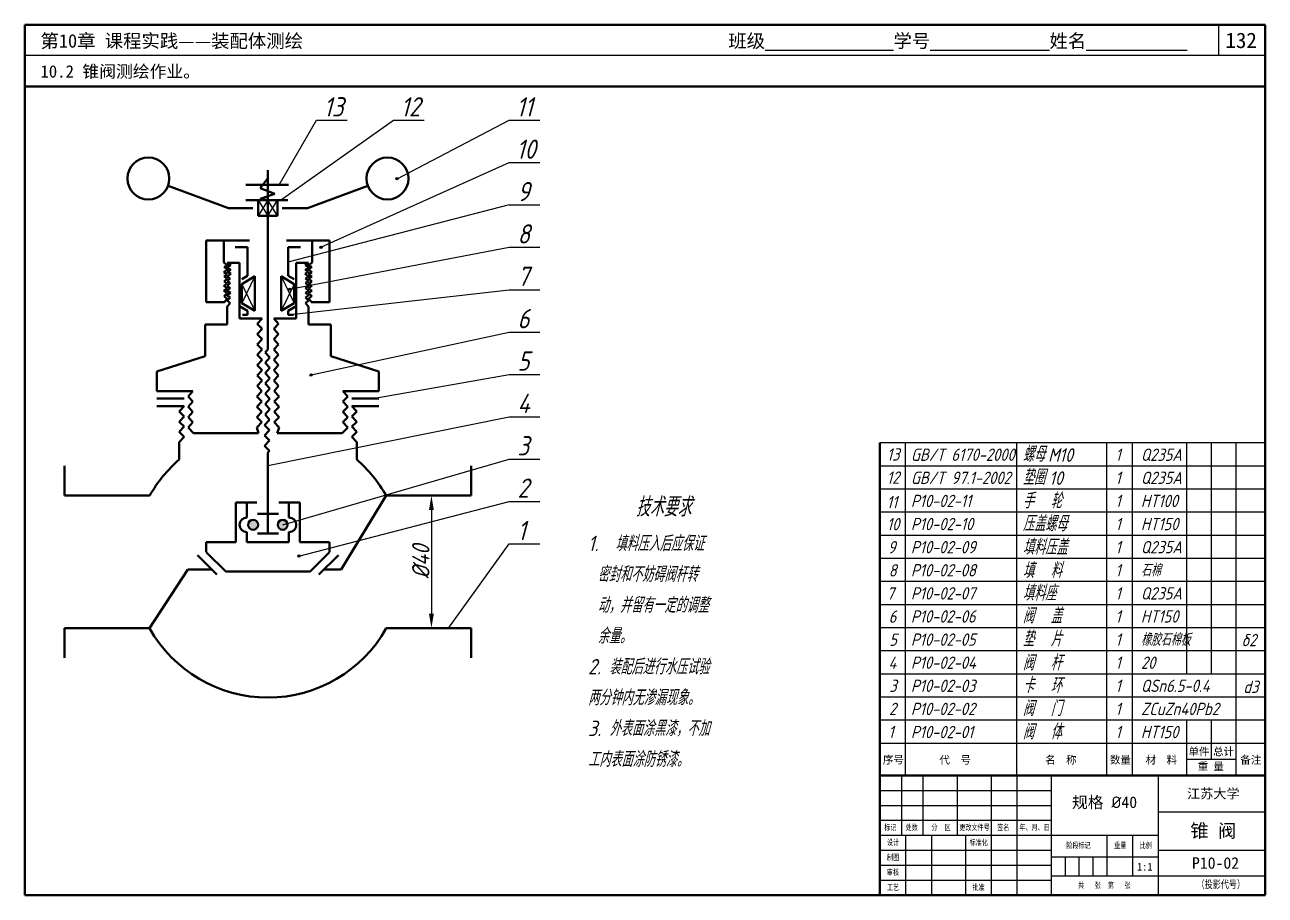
# Model space of a CAD drawing. Header units: millimetres. Extents: x 89 to 1326, y 3361 to 3817.
# Drawn here: x 682 to 1326, y 3365 to 3817 of the extents above; entities that cross this region are included whole.
import ezdxf

# ---------------------------------------------------------------- set-up
doc = ezdxf.new("R2010")
doc.units = ezdxf.units.MM
doc.header["$LTSCALE"] = 0.5
doc.linetypes.add('DASHDOT', pattern=[25.4, 12.7, -6.35, 0, -6.35])
doc.layers.get('Defpoints').update_dxf_attribs({"linetype": 'DASHDOT'})
doc.layers.add('粗实线层', color=7, linetype='Continuous', lineweight=50)
doc.layers.add('细实线层', color=7, linetype='Continuous')
doc.styles.get("Standard").update_dxf_attribs({"font": 'gbeitc.shx', "height": 9, "bigfont": 'gbcbig.shx'})
doc.styles.add('宋体', font='', dxfattribs={"height": 3})
doc.styles.get('宋体').set_extended_font_data('SimSun')
doc.dimstyles.new('ISO-25', dxfattribs={"dimtxt": 9, "dimasz": 7.5, "dimexe": 2.5, "dimexo": 0, "dimgap": 1, "dimtad": 1, "dimtoh": 1, "dimdec": 0, "dimdsep": 46, "dimtxsty": 'Standard', "dimcen": 0, "dimclrd": 256, "dimclre": 256, "dimclrt": 256, "dimadec": 0, "dimazin": 0, "dimtfac": 1, "dimtdec": 0, "dimtmove": 0, "dimatfit": 3, "dimfxl": 0, "dimlwd": -1, "dimlwe": -1, "dimarcsym": 0})

# ---------------------------------------------------------------- blocks, each defined once
blk = doc.blocks.new('*D15')
at = {"layer": 'Defpoints', "color": 0, "transparency": 16777216}
for p in [(913.37, 3572.82), (892.65, 3503.92), (913.37, 3503.92)]:
    blk.add_point(p, dxfattribs=at)
at = {"layer": '细实线层', "transparency": 16777216}
for p, q in [((913.37, 3572.82), (890.15, 3572.82)), ((892.65, 3565.32), (892.65, 3511.42)), ((913.37, 3503.92), (890.15, 3503.92))]:
    blk.add_line(p, q, dxfattribs=at)
for points in [[(891.4, 3565.32), (893.9, 3565.32), (892.65, 3572.82)], [(891.4, 3511.42), (893.9, 3511.42), (892.65, 3503.92)]]:
    blk.add_solid(points, dxfattribs=at)
at = {"layer": '细实线层', "transparency": 16777216, "insert": (887.15, 3538.37), "char_height": 9, "attachment_point": 5, "rotation": 90}
blk.add_mtext('%%C40', dxfattribs=at)

msp = doc.modelspace()

# ---------------------------------------------------------------- hatches: boundary and pattern name
at = {"layer": '粗实线层'}
h = msp.add_hatch(color=0, dxfattribs=at)
h.paths.add_polyline_path([(797.53, 3557.59, 1), (802.65, 3557.59, 1)])
h.paths.add_polyline_path([(812.89, 3557.59, 1), (818.01, 3557.59, 1)])
at = {"layer": '细实线层'}
h = msp.add_hatch(color=256, dxfattribs=at)
edge = h.paths.add_edge_path()
edge.add_arc((874.79, 3737.34), 0.6, 0, 360)
h = msp.add_hatch(color=256, dxfattribs=at)
edge = h.paths.add_edge_path()
edge.add_arc((835.3, 3701.74), 0.6, 0, 360)
h = msp.add_hatch(color=256, dxfattribs=at)
edge = h.paths.add_edge_path()
edge.add_arc((818.98, 3679.96), 0.6, 0, 360)
h = msp.add_hatch(color=256, dxfattribs=at)
edge = h.paths.add_edge_path()
edge.add_arc((830.21, 3635.4), 0.6, 0, 360)
h = msp.add_hatch(color=256, dxfattribs=at)
edge = h.paths.add_edge_path()
edge.add_arc((823.88, 3541.36), 0.6, 0, 360)

# ---------------------------------------------------------------- linework, layer by layer
at = {"lineweight": 50}
for p, q in [((1325.54, 3817.25), (681.54, 3817.25)), ((681.54, 3817.25), (681.54, 3365.25)), ((1325.54, 3365.25), (1325.54, 3817.25)), ((1325.54, 3785.25), (681.54, 3785.25)), ((1125.54, 3427.47), (1125.54, 3600.1)), ((1325.54, 3427.47), (1125.54, 3427.47)), ((1125.54, 3427.47), (1125.54, 3365.25)), ((681.54, 3365.25), (1325.54, 3365.25))]:
    msp.add_line(p, q, dxfattribs=at)
for p, q in [((1301.54, 3801.25), (1301.54, 3817.25)), ((1325.54, 3801.25), (681.54, 3801.25)), ((832.94, 3767.69), (848.94, 3767.69)), ((872.94, 3767.69), (888.94, 3767.69)), ((932.94, 3767.69), (948.94, 3767.69)), ((932.94, 3745.69), (948.94, 3745.69)), ((932.94, 3723.69), (818.85, 3694.21)), ((932.94, 3723.69), (948.94, 3723.69)), ((818.98, 3679.96), (932.94, 3701.69)), ((932.94, 3701.69), (948.94, 3701.69)), ((818.31, 3666.7), (932.94, 3679.69)), ((932.94, 3679.69), (948.94, 3679.69)), ((830.21, 3635.4), (932.94, 3657.69)), ((932.94, 3657.69), (948.94, 3657.69)), ((862.17, 3623.12), (932.94, 3635.69)), ((932.94, 3635.69), (948.94, 3635.69)), ((807.77, 3588.39), (932.94, 3613.69)), ((932.94, 3613.69), (948.94, 3613.69)), ((1325.54, 3600.1), (1125.54, 3600.1)), ((815.45, 3557.59), (932.94, 3591.69)), ((932.94, 3591.69), (948.94, 3591.69)), ((1325.54, 3588.1), (1125.54, 3588.1)), ((1325.54, 3576.1), (1125.54, 3576.1)), ((823.88, 3541.36), (932.94, 3569.69)), ((932.94, 3569.69), (948.94, 3569.69)), ((1325.54, 3564.1), (1125.54, 3564.1)), ((1325.54, 3552.1), (1125.54, 3552.1)), ((901.45, 3503.92), (932.94, 3547.69)), ((932.94, 3547.69), (948.94, 3547.69)), ((1325.54, 3540.1), (1125.54, 3540.1)), ((1325.54, 3528.1), (1125.54, 3528.1)), ((1325.54, 3516.1), (1125.54, 3516.1)), ((1325.54, 3504.1), (1125.54, 3504.1)), ((1325.54, 3492.1), (1125.54, 3492.1)), ((1325.54, 3480.1), (1125.54, 3480.1)), ((1325.54, 3468.1), (1125.54, 3468.1)), ((1325.54, 3456.1), (1125.54, 3456.1)), ((1325.54, 3444.1), (1125.54, 3444.1)), ((1310.48, 3435.79), (1284.9, 3435.79)), ((1136.65, 3427.47), (1136.65, 3396.36)), ((1147.76, 3427.47), (1147.76, 3396.36)), ((1165.54, 3427.47), (1165.54, 3396.36)), ((1183.32, 3427.47), (1183.32, 3365.25)), ((1196.65, 3427.47), (1196.65, 3365.25)), ((1214.43, 3427.47), (1214.43, 3365.25)), ((1269.99, 3427.47), (1269.99, 3365.25)), ((1125.54, 3419.69), (1214.43, 3419.69)), ((1125.54, 3411.91), (1214.43, 3411.91)), ((1269.99, 3408.58), (1325.54, 3408.58)), ((1125.54, 3404.14), (1214.43, 3404.14)), ((1125.54, 3396.36), (1269.99, 3396.36)), ((1138.87, 3396.36), (1138.87, 3365.25)), ((1152.21, 3396.36), (1152.21, 3365.25)), ((1169.99, 3396.36), (1169.99, 3365.25)), ((1243.32, 3396.36), (1243.32, 3375.25)), ((1256.65, 3396.36), (1256.65, 3375.25)), ((1125.54, 3388.58), (1214.43, 3388.58)), ((1269.99, 3388.58), (1325.54, 3388.58)), ((1214.43, 3385.25), (1269.99, 3385.25)), ((1221.65, 3385.25), (1221.65, 3375.25)), ((1228.87, 3385.25), (1228.87, 3375.25)), ((1236.1, 3385.25), (1236.1, 3375.25)), ((1125.54, 3380.8), (1214.43, 3380.8)), ((1214.43, 3375.25), (1325.54, 3375.25)), ((1269.99, 3375.25), (1281.93, 3375.25)), ((1269.99, 3375.25), (1281.93, 3375.25)), ((1125.54, 3373.03), (1214.43, 3373.03))]:
    msp.add_line(p, q)
at = {"color": 0}
for p, q in [((813.62, 3734.12), (832.94, 3767.69)), ((814.28, 3726.12), (872.94, 3767.69)), ((874.79, 3737.34), (932.94, 3767.69)), ((835.3, 3701.74), (932.94, 3745.69)), ((800.98, 3686.66), (794.24, 3672.65)), ((814.57, 3686.66), (821.31, 3672.65)), ((794.24, 3682.6), (800.98, 3668.74)), ((821.31, 3682.6), (814.57, 3668.74))]:
    msp.add_line(p, q, dxfattribs=at)
at = {"color": 250, "lineweight": 0}
for p, q in [((807.77, 3563.34), (807.77, 3559.51)), ((807.77, 3559.51), (807.77, 3563.34))]:
    msp.add_line(p, q, dxfattribs=at)
at = {"layer": '粗实线层'}
for p, q in [((807.77, 3741.75), (807.77, 3648.64)), ((755.9, 3733.66), (787.29, 3722.07)), ((828.25, 3722.07), (859.65, 3733.66)), ((802.77, 3726.12), (802.77, 3718.12)), ((812.77, 3726.12), (812.77, 3718.12)), ((775.77, 3705.15), (775.77, 3673.15)), ((780.13, 3705.15), (775.77, 3705.15)), ((780.13, 3705.15), (798.17, 3705.15)), ((835.42, 3705.15), (817.37, 3705.15)), ((835.42, 3705.15), (839.77, 3705.15)), ((839.77, 3705.15), (839.77, 3673.15)), ((797.21, 3701.77), (797.21, 3686.97)), ((818.33, 3701.77), (818.33, 3686.97)), ((786.65, 3693.63), (793.07, 3693.63)), ((793.07, 3693.63), (793.07, 3664.68)), ((822.48, 3693.63), (822.47, 3664.68)), ((828.89, 3693.63), (822.48, 3693.63)), ((794.24, 3685.17), (797.21, 3686.97)), ((794.24, 3682.6), (800.98, 3686.66)), ((821.31, 3682.6), (814.57, 3686.66)), ((821.31, 3685.17), (818.33, 3686.97)), ((785.29, 3673.15), (775.77, 3673.15)), ((786.65, 3661.53), (786.65, 3670.96)), ((793.09, 3671.11), (797.24, 3668.7)), ((794.24, 3672.65), (800.98, 3668.74)), ((821.31, 3672.65), (814.57, 3668.74)), ((822.46, 3671.11), (818.31, 3668.7)), ((828.89, 3661.53), (828.89, 3670.96)), ((830.26, 3673.15), (839.77, 3673.15)), ((797.23, 3666.7), (797.24, 3668.7)), ((818.31, 3666.7), (818.31, 3668.7)), ((775.13, 3661.53), (775.13, 3645.09)), ((786.65, 3661.53), (775.13, 3661.53)), ((828.89, 3661.53), (840.41, 3661.53)), ((840.41, 3661.53), (840.41, 3645.09)), ((750.17, 3637.21), (775.13, 3645.09)), ((865.37, 3637.21), (840.41, 3645.09)), ((750.17, 3626.97), (750.17, 3637.21)), ((865.37, 3626.97), (865.37, 3637.21)), ((750.17, 3626.97), (768.85, 3626.97)), ((865.37, 3626.97), (846.7, 3626.97)), ((764.25, 3623.12), (750.17, 3623.12)), ((851.29, 3623.12), (865.37, 3623.12)), ((764.25, 3619.26), (750.17, 3619.26)), ((851.29, 3619.26), (865.37, 3619.26)), ((807.77, 3595.16), (807.77, 3553.11)), ((702.17, 3588.18), (702.17, 3572.82)), ((913.37, 3588.18), (913.37, 3572.82)), ((702.17, 3572.82), (746.44, 3572.82)), ((791.13, 3569.11), (802.08, 3569.11)), ((791.13, 3548.63), (791.13, 3569.11)), ((796.89, 3561.43), (796.89, 3569.11)), ((824.41, 3569.11), (813.47, 3569.11)), ((818.65, 3561.43), (818.65, 3569.11)), ((824.41, 3548.63), (824.41, 3569.11)), ((869.11, 3572.82), (845.81, 3534.31)), ((913.37, 3572.82), (869.11, 3572.82)), ((802.31, 3563.34), (807.77, 3563.34)), ((813.23, 3563.34), (807.77, 3563.34)), ((775.77, 3548.63), (791.13, 3548.63)), ((796.89, 3548.63), (796.89, 3553.75)), ((796.89, 3548.63), (818.65, 3548.63)), ((802.31, 3553.11), (807.77, 3553.11)), ((813.23, 3553.11), (807.77, 3553.11)), ((818.65, 3548.63), (818.65, 3553.75)), ((839.77, 3548.63), (824.41, 3548.63)), ((775.77, 3543.38), (785.89, 3533.27)), ((839.77, 3543.38), (829.66, 3533.27)), ((771.17, 3541.9), (781.29, 3531.79)), ((844.37, 3541.9), (834.26, 3531.79)), ((766.14, 3534.31), (746.32, 3503.92)), ((702.17, 3503.92), (746.32, 3503.92)), ((702.17, 3488.56), (702.17, 3503.92)), ((913.37, 3503.92), (869.23, 3503.92)), ((913.37, 3488.56), (913.37, 3503.92))]:
    msp.add_line(p, q, dxfattribs=at)
at = {"layer": '粗实线层', "color": 0}
for p, q in [((803.79, 3732.4), (808.07, 3737.93)), ((796.25, 3734.12), (818.38, 3734.12)), ((811.34, 3729.39), (803.79, 3732.4)), ((803.79, 3726.88), (811.34, 3729.39)), ((796.25, 3726.12), (818.12, 3726.12)), ((807.77, 3726.12), (803.79, 3726.88)), ((787.29, 3722.07), (799.99, 3722.07)), ((802.77, 3718.12), (812.77, 3718.12)), ((828.25, 3722.07), (815.21, 3722.07)), ((784.8, 3693.75), (784.8, 3705.15)), ((830.75, 3693.75), (830.75, 3705.15)), ((797.21, 3701.77), (790.82, 3701.77)), ((818.33, 3701.77), (824.73, 3701.77)), ((786.88, 3692.28), (784.8, 3693.75)), ((784.92, 3688.72), (786.88, 3690.32)), ((785.04, 3691.54), (786.88, 3692.28)), ((786.88, 3690.32), (785.04, 3691.54)), ((786.39, 3691.42), (788.47, 3692.4)), ((788.47, 3689.95), (786.39, 3691.42)), ((788.47, 3692.4), (786.65, 3693.63)), ((827.07, 3692.4), (828.89, 3693.63)), ((829.16, 3691.42), (827.07, 3692.4)), ((827.07, 3689.95), (829.16, 3691.42)), ((828.67, 3692.28), (830.75, 3693.75)), ((830.5, 3691.54), (828.67, 3692.28)), ((828.67, 3690.32), (830.5, 3691.54)), ((830.63, 3688.72), (828.67, 3690.32)), ((786.64, 3687.74), (784.92, 3688.72)), ((785.04, 3686.52), (786.64, 3687.74)), ((786.64, 3685.54), (785.04, 3686.52)), ((785.04, 3683.95), (786.64, 3685.54)), ((786.64, 3682.84), (785.04, 3683.95)), ((786.51, 3686.4), (788.47, 3687.99)), ((788.23, 3685.42), (786.51, 3686.4)), ((786.64, 3689.21), (788.47, 3689.95)), ((788.47, 3687.99), (786.64, 3689.21)), ((786.64, 3684.19), (788.23, 3685.42)), ((788.23, 3683.21), (786.64, 3684.19)), ((800.98, 3686.66), (800.98, 3668.74)), ((814.57, 3686.66), (814.57, 3668.74)), ((828.91, 3689.21), (827.07, 3689.95)), ((827.07, 3687.99), (828.91, 3689.21)), ((829.03, 3686.4), (827.07, 3687.99)), ((827.32, 3685.42), (829.03, 3686.4)), ((828.91, 3684.19), (827.32, 3685.42)), ((827.32, 3683.21), (828.91, 3684.19)), ((828.91, 3687.74), (830.63, 3688.72)), ((830.5, 3686.52), (828.91, 3687.74)), ((828.91, 3685.54), (830.5, 3686.52)), ((830.5, 3683.95), (828.91, 3685.54)), ((828.91, 3682.84), (830.5, 3683.95)), ((784.92, 3681.62), (786.64, 3682.84)), ((786.76, 3680.39), (784.92, 3681.62)), ((784.92, 3679.17), (786.76, 3680.39)), ((786.64, 3677.94), (784.92, 3679.17)), ((785.04, 3676.35), (786.64, 3677.94)), ((786.51, 3679.29), (788.23, 3680.52)), ((788.35, 3678.07), (786.51, 3679.29)), ((786.51, 3676.84), (788.35, 3678.07)), ((786.64, 3681.62), (788.23, 3683.21)), ((788.23, 3680.52), (786.64, 3681.62)), ((794.24, 3682.6), (794.24, 3672.65)), ((821.31, 3682.6), (821.31, 3672.65)), ((827.2, 3678.07), (829.03, 3679.29)), ((829.03, 3676.84), (827.2, 3678.07)), ((828.91, 3681.62), (827.32, 3683.21)), ((827.32, 3680.52), (828.91, 3681.62)), ((829.03, 3679.29), (827.32, 3680.52)), ((828.79, 3680.39), (830.63, 3681.62)), ((830.63, 3679.17), (828.79, 3680.39)), ((830.63, 3681.62), (828.91, 3682.84)), ((828.91, 3677.94), (830.63, 3679.17)), ((830.5, 3676.35), (828.91, 3677.94)), ((786.64, 3675), (785.04, 3676.35)), ((785.06, 3673.29), (786.64, 3675)), ((788.23, 3675.62), (786.51, 3676.84)), ((786.64, 3674.02), (788.23, 3675.62)), ((788.23, 3672.68), (786.64, 3674.02)), ((786.65, 3670.96), (788.23, 3672.68)), ((827.32, 3675.62), (829.03, 3676.84)), ((828.91, 3674.02), (827.32, 3675.62)), ((827.32, 3672.68), (828.91, 3674.02)), ((828.89, 3670.96), (827.32, 3672.68)), ((828.91, 3675), (830.5, 3676.35)), ((830.49, 3673.29), (828.91, 3675)), ((793.07, 3664.68), (804.78, 3664.68)), ((797.23, 3666.7), (794.48, 3666.7)), ((804.78, 3664.68), (802.2, 3661.9)), ((810.77, 3664.68), (813.34, 3661.9)), ((822.47, 3664.68), (810.77, 3664.68)), ((818.31, 3666.7), (821.07, 3666.7)), ((802.2, 3661.9), (804.78, 3659.33)), ((804.78, 3659.33), (802.2, 3656.56)), ((813.34, 3661.9), (810.77, 3659.33)), ((810.77, 3659.33), (813.34, 3656.56)), ((802.2, 3656.56), (804.78, 3653.98)), ((804.78, 3653.98), (802.2, 3651.21)), ((813.34, 3656.56), (810.77, 3653.98)), ((810.77, 3653.98), (813.34, 3651.21)), ((802.2, 3651.21), (804.78, 3648.63)), ((804.78, 3648.63), (802.2, 3645.86)), ((802.2, 3645.86), (804.78, 3643.29)), ((807.77, 3648.64), (806.26, 3647)), ((806.26, 3647), (808.83, 3644.43)), ((813.34, 3651.21), (810.77, 3648.63)), ((810.77, 3648.63), (813.34, 3645.86)), ((813.34, 3645.86), (810.77, 3643.29)), ((804.78, 3643.29), (802.2, 3640.51)), ((802.2, 3640.51), (804.78, 3637.94)), ((808.83, 3644.43), (806.26, 3641.65)), ((806.26, 3641.65), (808.83, 3639.08)), ((808.83, 3639.08), (806.26, 3636.3)), ((810.77, 3643.29), (813.34, 3640.51)), ((813.34, 3640.51), (810.77, 3637.94)), ((804.78, 3637.94), (802.2, 3635.16)), ((802.2, 3635.16), (804.78, 3632.59)), ((804.78, 3632.59), (802.2, 3629.81)), ((806.26, 3636.3), (808.83, 3633.73)), ((808.83, 3633.73), (806.26, 3630.96)), ((810.77, 3637.94), (813.34, 3635.16)), ((813.34, 3635.16), (810.77, 3632.59)), ((810.77, 3632.59), (813.34, 3629.81)), ((768.85, 3626.97), (766.27, 3624.19)), ((804.52, 3626.97), (801.95, 3624.19)), ((802.2, 3629.81), (804.52, 3626.97)), ((806.26, 3630.96), (808.83, 3628.38)), ((808.83, 3628.38), (806.26, 3625.61)), ((813.34, 3629.81), (811.03, 3626.97)), ((811.03, 3626.97), (813.6, 3624.19)), ((846.7, 3626.97), (849.28, 3624.19)), ((766.27, 3624.19), (768.85, 3621.62)), ((768.85, 3621.62), (766.27, 3618.84)), ((801.95, 3624.19), (804.52, 3621.62)), ((804.52, 3621.62), (801.95, 3618.84)), ((806.26, 3625.61), (808.83, 3623.04)), ((808.83, 3623.04), (806.26, 3620.26)), ((806.26, 3620.26), (808.83, 3617.69)), ((813.6, 3624.19), (811.03, 3621.62)), ((811.03, 3621.62), (813.6, 3618.84)), ((849.28, 3624.19), (846.7, 3621.62)), ((846.7, 3621.62), (849.28, 3618.84)), ((764.25, 3619.26), (761.68, 3616.49)), ((761.68, 3616.49), (764.25, 3613.92)), ((764.25, 3613.92), (761.68, 3611.14)), ((766.27, 3618.84), (768.85, 3616.27)), ((768.85, 3616.27), (766.27, 3613.49)), ((766.27, 3613.49), (768.85, 3610.92)), ((801.95, 3618.84), (804.52, 3616.27)), ((804.52, 3616.27), (801.95, 3613.49)), ((801.95, 3613.49), (804.52, 3610.92)), ((808.83, 3617.69), (806.26, 3614.91)), ((806.26, 3614.91), (808.57, 3612.06)), ((813.6, 3618.84), (811.03, 3616.27)), ((811.03, 3616.27), (813.6, 3613.49)), ((813.6, 3613.49), (811.03, 3610.92)), ((849.28, 3618.84), (846.7, 3616.27)), ((846.7, 3616.27), (849.28, 3613.49)), ((849.28, 3613.49), (846.7, 3610.92)), ((851.29, 3619.26), (853.87, 3616.49)), ((853.87, 3616.49), (851.29, 3613.92)), ((851.29, 3613.92), (853.87, 3611.14)), ((761.68, 3611.14), (764.25, 3608.57)), ((764.25, 3608.57), (761.68, 3605.79)), ((768.85, 3610.92), (766.27, 3608.15)), ((766.27, 3608.15), (769.21, 3605.21)), ((804.52, 3610.92), (801.95, 3608.15)), ((801.95, 3608.15), (802.81, 3605.21)), ((808.57, 3612.06), (806, 3609.29)), ((806, 3609.29), (808.57, 3606.71)), ((808.57, 3606.71), (806, 3603.94)), ((811.03, 3610.92), (813.6, 3608.15)), ((813.6, 3608.15), (812.56, 3605.21)), ((849.28, 3608.15), (846.33, 3605.21)), ((846.7, 3610.92), (849.28, 3608.15)), ((853.87, 3611.14), (851.29, 3608.57)), ((851.29, 3608.57), (853.87, 3605.79)), ((761.68, 3605.79), (764.25, 3603.22)), ((764.25, 3603.22), (761.68, 3600.44)), ((761.68, 3600.44), (761.68, 3591.48)), ((806, 3603.94), (808.57, 3601.37)), ((808.57, 3601.37), (806, 3598.59)), ((853.87, 3605.79), (851.29, 3603.22)), ((851.29, 3603.22), (853.87, 3600.44)), ((853.87, 3600.44), (853.87, 3591.48)), ((806, 3598.59), (808.57, 3596.02)), ((808.57, 3596.02), (807.77, 3595.16)), ((775.77, 3548.63), (775.77, 3543.51)), ((839.77, 3548.63), (839.77, 3543.51)), ((766.14, 3534.31), (778.76, 3534.31)), ((785.89, 3533.27), (807.65, 3533.27)), ((829.66, 3533.27), (807.89, 3533.27)), ((836.79, 3534.31), (845.81, 3534.31))]:
    msp.add_line(p, q, dxfattribs=at)
at = {"layer": '粗实线层'}
for points in [[(769.21, 3605.21), (802.81, 3605.21)], [(846.33, 3605.21), (812.56, 3605.21)]]:
    msp.add_lwpolyline(points, dxfattribs=at)
for centre, radius in [((745.69, 3737.43), 10.88), ((869.85, 3737.43), 10.88), ((800.09, 3557.59), 2.56), ((815.45, 3557.59), 2.56)]:
    msp.add_circle(centre, radius, dxfattribs=at)
for centre, radius, start, end in [((807.77, 3538.26), 70.4, 130.90026, 150.59965), ((807.77, 3538.26), 70.4, 29.40035, 49.09974), ((796.89, 3557.59), 3.84, 90, 270), ((818.65, 3557.59), 3.84, 270, 90), ((807.77, 3538.26), 70.4, 209.20298, 330.79702)]:
    msp.add_arc(centre, radius, start, end, dxfattribs=at)
at = {"layer": '细实线层'}
for p, q in [((802.77, 3726.12), (807.77, 3718.12)), ((807.77, 3726.12), (802.77, 3718.12)), ((807.77, 3718.12), (812.77, 3726.12)), ((812.77, 3718.12), (807.77, 3726.12))]:
    msp.add_line(p, q, dxfattribs=at)
at = {"layer": '细实线层', "color": 0}
for p, q in [((1138.87, 3427.47), (1138.87, 3600.1)), ((1196.65, 3427.47), (1196.65, 3600.1)), ((1243.32, 3427.47), (1243.32, 3600.1)), ((1256.65, 3427.47), (1256.65, 3600.1)), ((1284.9, 3480.1), (1284.9, 3600.1)), ((1297.69, 3480.1), (1297.69, 3600.1)), ((1310.48, 3427.47), (1310.48, 3600.1)), ((1284.9, 3427.47), (1284.9, 3456.1)), ((1297.69, 3435.79), (1297.69, 3456.1))]:
    msp.add_line(p, q, dxfattribs=at)
at = {"layer": '细实线层'}
for centre in [(874.79, 3737.34), (835.3, 3701.74), (818.98, 3679.96), (830.21, 3635.4), (823.88, 3541.36)]:
    msp.add_circle(centre, 0.6, dxfattribs=at)

# ---------------------------------------------------------------- texts
at = {"style": '宋体'}
for s, height, p in [('第10章 课程实践——装配体测绘', 7, (689.65, 3805.39)), ('班级%%U              %%U学号%%U             %%U姓名%%U           ', 7, (1046.77, 3805.39)), ('132', 8, (1304.89, 3805.18)), ('10.2 锥阀测绘作业。', 6.4, (689.65, 3789.85)), ('单件', 4, (1285.71, 3437.83)), ('总计', 4, (1298.47, 3437.83)), ('序号', 4, (1127.05, 3433.56)), ('代  号', 4, (1156.4, 3433.5)), ('名  称', 4, (1211.28, 3433.5)), ('数量', 4, (1244.92, 3433.56)), ('材  料', 4, (1263.45, 3433.5)), ('重 量', 4, (1290.49, 3430.1)), ('备注', 4, (1312.61, 3433.5)), ('江苏大学', 5, (1284.97, 3415.49)), ('锥 阀', 7, (1286.66, 3395.22)), ('1:1', 4, (1258.95, 3378.02)), ('P10-02', 6, (1287.52, 3378.97))]:
    msp.add_text(s, height=height, dxfattribs=at).set_placement(p)
for s, height, p in [('13', 6.4, (1129.13, 3590.93)), ('GB/T 6170-2000', 6.4, (1141.62, 3590.79)), ('螺母', 8, (1199.66, 3590.34)), ('M10', 7, (1212.84, 3590.34)), ('1', 6.4, (1247.79, 3590.79)), ('Q235A', 6.4, (1261.03, 3590.79)), ('垫圈', 8, (1199.66, 3578.34)), ('12', 6.4, (1129.13, 3578.93)), ('GB/T 97.1-2002', 6.4, (1141.62, 3578.79)), ('10', 7, (1213.41, 3578.34)), ('1', 6.4, (1247.79, 3578.79)), ('Q235A', 6.4, (1261.03, 3578.79)), ('手  轮', 8, (1199.66, 3566.11)), ('11', 6.4, (1129.05, 3566.14)), ('P10-02-11', 6.4, (1141.62, 3566.79)), ('1', 6.4, (1247.79, 3566.79)), ('HT100', 6.4, (1261.03, 3566.79)), ('压盖螺母', 8, (1199.66, 3554.26)), ('10', 6.4, (1129.13, 3554.74)), ('P10-02-10', 6.4, (1141.62, 3554.79)), ('1', 6.4, (1247.79, 3554.79)), ('HT150', 6.4, (1261.03, 3554.79)), ('9', 6.4, (1129.64, 3542.74)), ('P10-02-09', 6.4, (1141.62, 3542.79)), ('填料压盖', 8, (1199.66, 3542.07)), ('1', 6.4, (1247.79, 3542.79)), ('Q235A', 6.4, (1261.03, 3542.79)), ('8', 6.4, (1130.08, 3530.74)), ('P10-02-08', 6.4, (1141.62, 3530.79)), ('填  料', 8, (1199.66, 3529.91)), ('1', 6.4, (1247.79, 3530.79)), ('石棉', 6.4, (1261.03, 3530.79)), ('7', 6.4, (1129.05, 3518.74)), ('P10-02-07', 6.4, (1141.62, 3518.79)), ('填料座', 8, (1199.66, 3518.25)), ('1', 6.4, (1247.79, 3518.79)), ('Q235A', 6.4, (1261.03, 3518.79)), ('6', 6.4, (1130.08, 3506.74)), ('P10-02-06', 6.4, (1141.62, 3506.79)), ('阀  盖', 8, (1199.66, 3506.4)), ('1', 6.4, (1247.79, 3506.79)), ('HT150', 6.4, (1261.03, 3506.79)), ('5', 6.4, (1130.37, 3494.74)), ('P10-02-05', 6.4, (1141.62, 3494.79)), ('垫  片', 8, (1199.66, 3494.4)), ('1', 6.4, (1247.79, 3494.79)), ('橡胶石棉板', 6.4, (1261.03, 3494.79)), ('δ2', 6.4, (1313.24, 3494.54)), ('阀  杆', 8, (1199.66, 3482)), ('4', 6.4, (1129.93, 3482.74)), ('P10-02-04', 6.4, (1141.62, 3482.79)), ('1', 6.4, (1247.79, 3482.79)), ('20', 6.4, (1261.03, 3482.79)), ('卡  环', 8, (1199.66, 3470.21)), ('3', 6.4, (1130.37, 3470.79)), ('P10-02-03', 6.4, (1141.62, 3470.79)), ('1', 6.4, (1247.79, 3470.79)), ('QSn6.5-0.4', 6.4, (1261.03, 3470.79)), ('d3', 6.4, (1314.21, 3470.25)), ('2', 6.4, (1130.22, 3458.79)), ('P10-02-02', 6.4, (1141.62, 3458.79)), ('阀  门', 8, (1199.66, 3458.28)), ('1', 6.4, (1247.79, 3458.79)), ('ZCuZn40Pb2', 6.4, (1261.03, 3458.79)), ('1', 6.4, (1129.87, 3446.79)), ('P10-02-01', 6.4, (1141.62, 3446.79)), ('阀  体', 8, (1199.66, 3446.18)), ('1', 6.4, (1247.79, 3446.79)), ('HT150', 6.4, (1261.03, 3446.79))]:
    msp.add_text(s, height=height).set_placement(p)
at = {"style": '宋体', "width": 0.75}
for s, height, p in [('标记', 3, (1127.76, 3398.98)), ('处数', 3, (1138.87, 3398.98)), ('分  区', 3, (1152.24, 3398.98)), ('更改文件号', 3, (1166.72, 3398.98)), ('签名', 3, (1186.37, 3398.98)), ('年、月、日', 3, (1197.95, 3398.98)), ('设计', 3, (1129.15, 3391.2)), ('标准化', 3, (1172.09, 3391.2)), ('阶段标记', 3, (1222.29, 3389.64)), ('重量', 3, (1247.12, 3389.64)), ('比例', 3, (1260.45, 3389.64)), ('制图', 3, (1129.15, 3383.42)), ('审核', 3, (1129.15, 3375.64)), ('工艺', 3, (1129.15, 3367.87)), ('批准', 3, (1173.6, 3367.87)), ('共   张  第   张', 3, (1228.38, 3368.89)), ('（投影代号）', 4, (1289.9, 3368.89))]:
    msp.add_text(s, height=height, dxfattribs=at).set_placement(p)
at = {"layer": '细实线层'}
for s, p in [('13', (836.69, 3769.65)), ('12', (876.69, 3769.65)), ('11', (936.69, 3769.65)), ('10', (936.69, 3747.65)), ('9', (937.33, 3725.65)), ('8', (937.33, 3703.65)), ('7', (937.33, 3681.65)), ('6', (937.33, 3659.65)), ('5', (937.33, 3637.65)), ('4', (937.33, 3615.65)), ('3', (937.33, 3593.65)), ('2', (937.33, 3571.65)), ('1', (937.33, 3549.65))]:
    msp.add_text(s, height=10, dxfattribs=at).set_placement(p)
at = {"layer": '细实线层', "insert": (973.94, 3571.91), "char_height": 10, "attachment_point": 1, "line_spacing_factor": 1.2}
msp.add_mtext_dynamic_manual_height_columns('\\pi24.766;技术要求\\P\\pi-5,l5;{\\H0.8x;1.  填料压入后应保证密封和不妨碍阀杆转动，并留有一定的调整余量。\\P\\pi0,l0;2. 装配后进行水压试验两分钟内无渗漏现象。\\P3. 外表面涂黑漆，不加工内表面涂防锈漆。}', width=63.5949, gutter_width=17.5, heights=[0], dxfattribs=at)
at = {"layer": '细实线层', "insert": (1225.24, 3416.51), "char_height": 6, "width": 63.3328, "attachment_point": 1, "style": '宋体'}
msp.add_mtext('规格 {\\fISOCPEUR|b0|i0|c0|p34;%%C}40', dxfattribs=at)

# ---------------------------------------------------------------- dimensions: what is measured, and where the dimension line sits
at = {"layer": '细实线层'}
dim = msp.add_linear_dim(base=(892.65, 3503.92), p1=(913.37, 3572.82), p2=(913.37, 3503.92), angle=90, text='%%C40', dimstyle='ISO-25', dxfattribs=at)
dim.commit()
dim.dimension.update_dxf_attribs({"geometry": '*D15', "text_midpoint": (887.15, 3538.37)})

doc.saveas('drawing.dxf')
